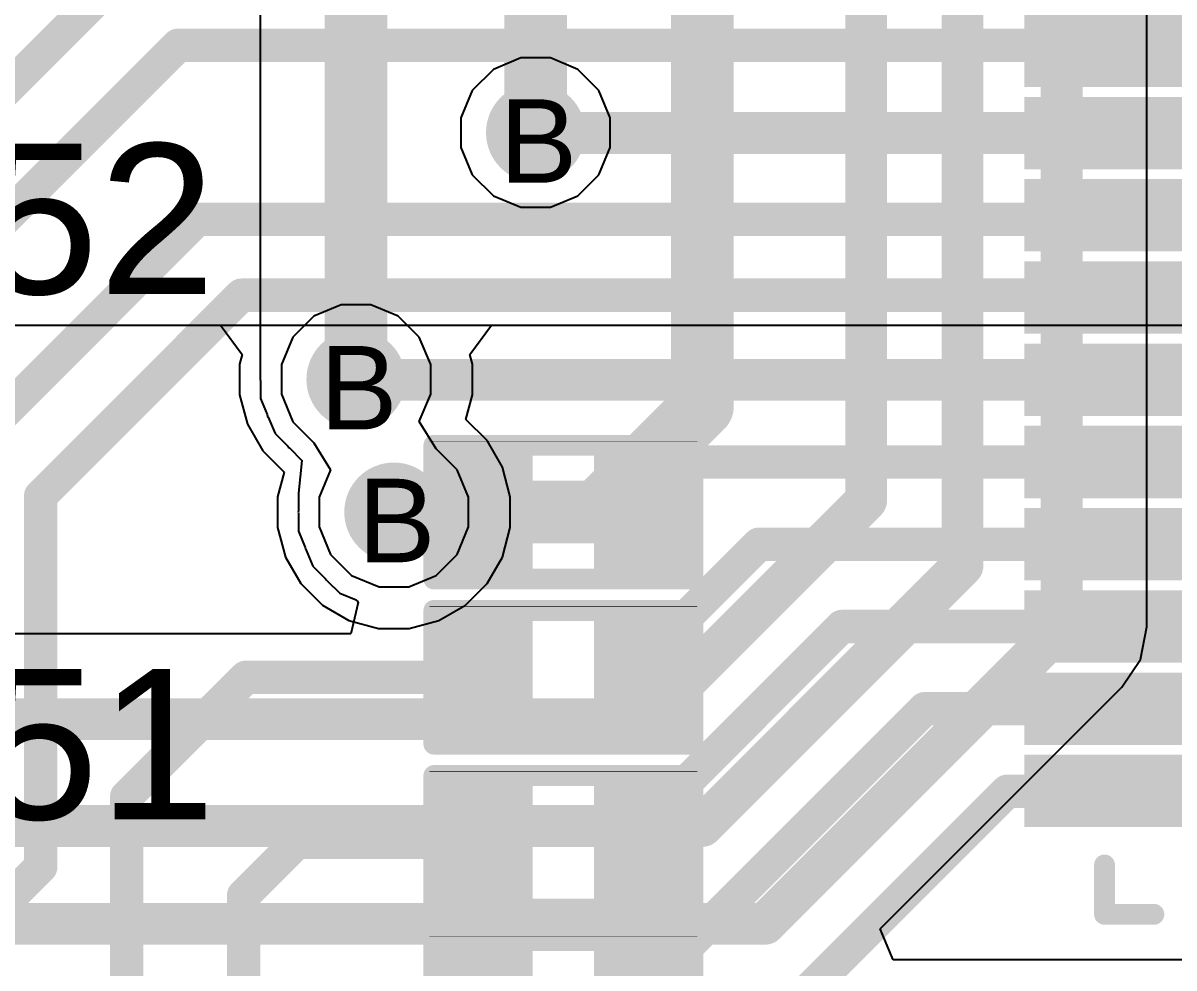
# Model space of a CAD drawing. Header units: inches. Extents: x 0 to 5379, y 0 to 5429.
# Drawn here: x 220.91 to 227.91, y 127.82 to 133.56 of the extents above; entities that cross this region are included whole.
import ezdxf

# ---------------------------------------------------------------- set-up
doc = ezdxf.new("R2010")
doc.units = ezdxf.units.IN
for name, color, linetype in [('Bottom Layer', 5, 'Continuous'), ('Bottom Solder', 6, 'Continuous'), ('Drill Drawing', 1, 'Continuous'), ('GND01', 16, 'Continuous'), ('GND02', 76, 'Continuous'), ('PWR', 156, 'Continuous'), ('SIG 01', 90, 'Continuous'), ('Top Layer', 1, 'Continuous'), ('Top Overlay', 2, 'Continuous'), ('Top Paste', 8, 'Continuous'), ('Top Solder', 216, 'Continuous'), ('Via Holes', 16, 'Continuous')]:
    doc.layers.add(name, color=color, linetype=linetype)
doc.styles.add('Arial', font='', dxfattribs={"height": 0.2})
doc.styles.get('Arial').set_extended_font_data('Arial')

# ---------------------------------------------------------------- blocks, each defined once
blk = doc.blocks.new('64_VFQFPN_9X9_142')
at = {"layer": 'Top Layer'}
for points in [[(4.07, 3.9), (4.93, 3.9), (4.93, 3.6), (4.07, 3.6)], [(4.07, 3.4), (4.93, 3.4), (4.93, 3.1), (4.07, 3.1)], [(4.07, 2.9), (4.93, 2.9), (4.93, 2.6), (4.07, 2.6)], [(4.07, 2.4), (4.93, 2.4), (4.93, 2.1), (4.07, 2.1)], [(4.07, 1.9), (4.93, 1.9), (4.93, 1.6), (4.07, 1.6)], [(4.07, 1.4), (4.93, 1.4), (4.93, 1.1), (4.07, 1.1)], [(4.07, 0.9), (4.93, 0.9), (4.93, 0.6), (4.07, 0.6)], [(4.07, 0.4), (4.93, 0.4), (4.93, 0.1), (4.07, 0.1)], [(4.07, -0.1), (4.93, -0.1), (4.93, -0.4), (4.07, -0.4)], [(4.07, -0.6), (4.93, -0.6), (4.93, -0.9), (4.07, -0.9)]]:
    blk.add_hatch(color=1, dxfattribs=at).paths.add_polyline_path(points)
at = {"layer": 'Top Paste'}
for points in [[(4.07, 3.9), (4.93, 3.9), (4.93, 3.6), (4.07, 3.6)], [(4.07, 3.4), (4.93, 3.4), (4.93, 3.1), (4.07, 3.1)], [(4.07, 2.9), (4.93, 2.9), (4.93, 2.6), (4.07, 2.6)], [(4.07, 2.4), (4.93, 2.4), (4.93, 2.1), (4.07, 2.1)], [(4.07, 1.9), (4.93, 1.9), (4.93, 1.6), (4.07, 1.6)], [(4.07, 1.4), (4.93, 1.4), (4.93, 1.1), (4.07, 1.1)], [(4.07, 0.9), (4.93, 0.9), (4.93, 0.6), (4.07, 0.6)], [(4.07, 0.4), (4.93, 0.4), (4.93, 0.1), (4.07, 0.1)], [(4.07, -0.1), (4.93, -0.1), (4.93, -0.4), (4.07, -0.4)], [(4.07, -0.6), (4.93, -0.6), (4.93, -0.9), (4.07, -0.9)]]:
    blk.add_hatch(color=8, dxfattribs=at).paths.add_polyline_path(points)
at = {"layer": 'Top Solder'}
for points in [[(4, 3.97), (5, 3.97), (5, 3.53), (4, 3.53)], [(4, 3.47), (5, 3.47), (5, 3.03), (4, 3.03)], [(4, 2.97), (5, 2.97), (5, 2.53), (4, 2.53)], [(4, 2.47), (5, 2.47), (5, 2.03), (4, 2.03)], [(4, 1.97), (5, 1.97), (5, 1.53), (4, 1.53)], [(4, 1.47), (5, 1.47), (5, 1.03), (4, 1.03)], [(4, 0.97), (5, 0.97), (5, 0.53), (4, 0.53)], [(4, 0.47), (5, 0.47), (5, 0.03), (4, 0.03)], [(4, -0.03), (5, -0.03), (5, -0.47), (4, -0.47)], [(4, -0.53), (5, -0.53), (5, -0.97), (4, -0.97)]]:
    blk.add_hatch(color=216, dxfattribs=at).paths.add_polyline_path(points)
at = {"layer": 'Top Overlay'}
for points in [[(4.5112, 4.5, 0.127, 0.127, 0), (4.2112, 4.5, 0.127, 0.127, 0)], [(4.5112, 4.5, 0.127, 0.127, 0), (4.5112, 4.2, 0.127, 0.127, 0)]]:
    blk.add_lwpolyline(points, format="xyseb", dxfattribs=at)
for points in [[(4.1795, 4.5, 0.0635, 0.0635, 1), (4.243, 4.5, 0.0635, 0.0635, 1)], [(4.4795, 4.5, 0.0635, 0.0635, 1), (4.543, 4.5, 0.0635, 0.0635, 1)], [(4.4795, 4.5, 0.0635, 0.0635, 1), (4.543, 4.5, 0.0635, 0.0635, 1)], [(4.4795, 4.2, 0.0635, 0.0635, 1), (4.543, 4.2, 0.0635, 0.0635, 1)]]:
    blk.add_lwpolyline(points, format="xyseb", close=True, dxfattribs=at)
blk = doc.blocks.new('R___0402_453')
at = {"layer": 'Top Layer'}
for points in [[(-0.6985, -0.3175), (-0.6985, 0.3175), (-0.2413, 0.3175), (-0.2413, -0.3175)], [(0.2413, -0.3175), (0.2413, 0.3175), (0.6985, 0.3175), (0.6985, -0.3175)]]:
    blk.add_hatch(color=1, dxfattribs=at).paths.add_polyline_path(points)
at = {"layer": 'Top Paste'}
for points in [[(-0.6985, -0.3175), (-0.6985, 0.3175), (-0.2413, 0.3175), (-0.2413, -0.3175)], [(0.2413, -0.3175), (0.2413, 0.3175), (0.6985, 0.3175), (0.6985, -0.3175)]]:
    blk.add_hatch(color=8, dxfattribs=at).paths.add_polyline_path(points)
at = {"layer": 'Top Solder'}
for points in [[(-0.7535, -0.3725), (-0.7535, 0.3725), (-0.1863, 0.3725), (-0.1863, -0.3725)], [(0.1863, -0.3725), (0.1863, 0.3725), (0.7535, 0.3725), (0.7535, -0.3725)]]:
    blk.add_hatch(color=216, dxfattribs=at).paths.add_polyline_path(points)
at = {"layer": 'Top Overlay'}
for points in [[(-0.7874, 0.4064, 0.127, 0.127, 0), (-0.7874, -0.4064, 0.127, 0.127, 0)], [(0.7874, 0.4064, 0.127, 0.127, 0), (-0.7874, 0.4064, 0.127, 0.127, 0)], [(0.7874, 0.4064, 0.127, 0.127, 0), (0.7874, -0.4064, 0.127, 0.127, 0)], [(0.7874, -0.4064, 0.127, 0.127, 0), (-0.7874, -0.4064, 0.127, 0.127, 0)], [(0.8128, -0.4318, 0.00323, 0.00323, 0), (-0.8128, -0.4318, 0.00323, 0.00323, 0)]]:
    blk.add_lwpolyline(points, format="xyseb", dxfattribs=at)
for points in [[(-0.8191, 0.4064, 0.0635, 0.0635, 1), (-0.7556, 0.4064, 0.0635, 0.0635, 1)], [(-0.8191, 0.4064, 0.0635, 0.0635, 1), (-0.7556, 0.4064, 0.0635, 0.0635, 1)], [(0.7556, 0.4064, 0.0635, 0.0635, 1), (0.8191, 0.4064, 0.0635, 0.0635, 1)], [(0.7556, 0.4064, 0.0635, 0.0635, 1), (0.8191, 0.4064, 0.0635, 0.0635, 1)], [(-0.8191, -0.4064, 0.0635, 0.0635, 1), (-0.7556, -0.4064, 0.0635, 0.0635, 1)], [(-0.8191, -0.4064, 0.0635, 0.0635, 1), (-0.7556, -0.4064, 0.0635, 0.0635, 1)], [(0.7556, -0.4064, 0.0635, 0.0635, 1), (0.8191, -0.4064, 0.0635, 0.0635, 1)], [(0.7556, -0.4064, 0.0635, 0.0635, 1), (0.8191, -0.4064, 0.0635, 0.0635, 1)], [(-0.8136, -0.4318, 0.00161, 0.00161, 1), (-0.812, -0.4318, 0.00161, 0.00161, 1)], [(0.812, -0.4318, 0.00161, 0.00161, 1), (0.8136, -0.4318, 0.00161, 0.00161, 1)]]:
    blk.add_lwpolyline(points, format="xyseb", close=True, dxfattribs=at)
blk = doc.blocks.new('R___0402_454')
at = {"layer": 'Top Layer'}
for points in [[(-0.6985, -0.3175), (-0.6985, 0.3175), (-0.2413, 0.3175), (-0.2413, -0.3175)], [(0.2413, -0.3175), (0.2413, 0.3175), (0.6985, 0.3175), (0.6985, -0.3175)]]:
    blk.add_hatch(color=1, dxfattribs=at).paths.add_polyline_path(points)
at = {"layer": 'Top Paste'}
for points in [[(-0.6985, -0.3175), (-0.6985, 0.3175), (-0.2413, 0.3175), (-0.2413, -0.3175)], [(0.2413, -0.3175), (0.2413, 0.3175), (0.6985, 0.3175), (0.6985, -0.3175)]]:
    blk.add_hatch(color=8, dxfattribs=at).paths.add_polyline_path(points)
at = {"layer": 'Top Solder'}
for points in [[(-0.7535, -0.3725), (-0.7535, 0.3725), (-0.1863, 0.3725), (-0.1863, -0.3725)], [(0.1863, -0.3725), (0.1863, 0.3725), (0.7535, 0.3725), (0.7535, -0.3725)]]:
    blk.add_hatch(color=216, dxfattribs=at).paths.add_polyline_path(points)
at = {"layer": 'Top Overlay'}
for points in [[(-0.7874, 0.4064, 0.127, 0.127, 0), (-0.7874, -0.4064, 0.127, 0.127, 0)], [(0.7874, 0.4064, 0.127, 0.127, 0), (-0.7874, 0.4064, 0.127, 0.127, 0)], [(0.7874, 0.4064, 0.127, 0.127, 0), (0.7874, -0.4064, 0.127, 0.127, 0)], [(0.7874, -0.4064, 0.127, 0.127, 0), (-0.7874, -0.4064, 0.127, 0.127, 0)], [(0.8128, -0.4318, 0.00323, 0.00323, 0), (-0.8128, -0.4318, 0.00323, 0.00323, 0)]]:
    blk.add_lwpolyline(points, format="xyseb", dxfattribs=at)
for points in [[(-0.8191, 0.4064, 0.0635, 0.0635, 1), (-0.7556, 0.4064, 0.0635, 0.0635, 1)], [(-0.8191, 0.4064, 0.0635, 0.0635, 1), (-0.7556, 0.4064, 0.0635, 0.0635, 1)], [(0.7556, 0.4064, 0.0635, 0.0635, 1), (0.8191, 0.4064, 0.0635, 0.0635, 1)], [(0.7556, 0.4064, 0.0635, 0.0635, 1), (0.8191, 0.4064, 0.0635, 0.0635, 1)], [(-0.8191, -0.4064, 0.0635, 0.0635, 1), (-0.7556, -0.4064, 0.0635, 0.0635, 1)], [(-0.8191, -0.4064, 0.0635, 0.0635, 1), (-0.7556, -0.4064, 0.0635, 0.0635, 1)], [(0.7556, -0.4064, 0.0635, 0.0635, 1), (0.8191, -0.4064, 0.0635, 0.0635, 1)], [(0.7556, -0.4064, 0.0635, 0.0635, 1), (0.8191, -0.4064, 0.0635, 0.0635, 1)], [(-0.8136, -0.4318, 0.00161, 0.00161, 1), (-0.812, -0.4318, 0.00161, 0.00161, 1)], [(0.812, -0.4318, 0.00161, 0.00161, 1), (0.8136, -0.4318, 0.00161, 0.00161, 1)]]:
    blk.add_lwpolyline(points, format="xyseb", close=True, dxfattribs=at)
blk = doc.blocks.new('R___0402_455')
at = {"layer": 'Top Layer'}
for points in [[(-0.6985, -0.3175), (-0.6985, 0.3175), (-0.2413, 0.3175), (-0.2413, -0.3175)], [(0.2413, -0.3175), (0.2413, 0.3175), (0.6985, 0.3175), (0.6985, -0.3175)]]:
    blk.add_hatch(color=1, dxfattribs=at).paths.add_polyline_path(points)
at = {"layer": 'Top Paste'}
for points in [[(-0.6985, -0.3175), (-0.6985, 0.3175), (-0.2413, 0.3175), (-0.2413, -0.3175)], [(0.2413, -0.3175), (0.2413, 0.3175), (0.6985, 0.3175), (0.6985, -0.3175)]]:
    blk.add_hatch(color=8, dxfattribs=at).paths.add_polyline_path(points)
at = {"layer": 'Top Solder'}
for points in [[(-0.7535, -0.3725), (-0.7535, 0.3725), (-0.1863, 0.3725), (-0.1863, -0.3725)], [(0.1863, -0.3725), (0.1863, 0.3725), (0.7535, 0.3725), (0.7535, -0.3725)]]:
    blk.add_hatch(color=216, dxfattribs=at).paths.add_polyline_path(points)
at = {"layer": 'Top Overlay'}
for points in [[(-0.7874, 0.4064, 0.127, 0.127, 0), (-0.7874, -0.4064, 0.127, 0.127, 0)], [(0.7874, 0.4064, 0.127, 0.127, 0), (-0.7874, 0.4064, 0.127, 0.127, 0)], [(0.7874, 0.4064, 0.127, 0.127, 0), (0.7874, -0.4064, 0.127, 0.127, 0)], [(0.7874, -0.4064, 0.127, 0.127, 0), (-0.7874, -0.4064, 0.127, 0.127, 0)], [(0.8128, -0.4318, 0.00323, 0.00323, 0), (-0.8128, -0.4318, 0.00323, 0.00323, 0)]]:
    blk.add_lwpolyline(points, format="xyseb", dxfattribs=at)
for points in [[(-0.8191, 0.4064, 0.0635, 0.0635, 1), (-0.7556, 0.4064, 0.0635, 0.0635, 1)], [(-0.8191, 0.4064, 0.0635, 0.0635, 1), (-0.7556, 0.4064, 0.0635, 0.0635, 1)], [(0.7556, 0.4064, 0.0635, 0.0635, 1), (0.8191, 0.4064, 0.0635, 0.0635, 1)], [(0.7556, 0.4064, 0.0635, 0.0635, 1), (0.8191, 0.4064, 0.0635, 0.0635, 1)], [(-0.8191, -0.4064, 0.0635, 0.0635, 1), (-0.7556, -0.4064, 0.0635, 0.0635, 1)], [(-0.8191, -0.4064, 0.0635, 0.0635, 1), (-0.7556, -0.4064, 0.0635, 0.0635, 1)], [(0.7556, -0.4064, 0.0635, 0.0635, 1), (0.8191, -0.4064, 0.0635, 0.0635, 1)], [(0.7556, -0.4064, 0.0635, 0.0635, 1), (0.8191, -0.4064, 0.0635, 0.0635, 1)], [(-0.8136, -0.4318, 0.00161, 0.00161, 1), (-0.812, -0.4318, 0.00161, 0.00161, 1)], [(0.812, -0.4318, 0.00161, 0.00161, 1), (0.8136, -0.4318, 0.00161, 0.00161, 1)]]:
    blk.add_lwpolyline(points, format="xyseb", close=True, dxfattribs=at)
blk = doc.blocks.new('R___0402_456')
at = {"layer": 'Top Layer'}
for points in [[(-0.6985, -0.3175), (-0.6985, 0.3175), (-0.2413, 0.3175), (-0.2413, -0.3175)], [(0.2413, -0.3175), (0.2413, 0.3175), (0.6985, 0.3175), (0.6985, -0.3175)]]:
    blk.add_hatch(color=1, dxfattribs=at).paths.add_polyline_path(points)
at = {"layer": 'Top Paste'}
for points in [[(-0.6985, -0.3175), (-0.6985, 0.3175), (-0.2413, 0.3175), (-0.2413, -0.3175)], [(0.2413, -0.3175), (0.2413, 0.3175), (0.6985, 0.3175), (0.6985, -0.3175)]]:
    blk.add_hatch(color=8, dxfattribs=at).paths.add_polyline_path(points)
at = {"layer": 'Top Solder'}
for points in [[(-0.7535, -0.3725), (-0.7535, 0.3725), (-0.1863, 0.3725), (-0.1863, -0.3725)], [(0.1863, -0.3725), (0.1863, 0.3725), (0.7535, 0.3725), (0.7535, -0.3725)]]:
    blk.add_hatch(color=216, dxfattribs=at).paths.add_polyline_path(points)
at = {"layer": 'Top Overlay'}
for points in [[(0.7874, 0.4064, 0.127, 0.127, 0), (-0.7874, 0.4064, 0.127, 0.127, 0)], [(-0.7874, 0.4064, 0.127, 0.127, 0), (-0.7874, -0.4064, 0.127, 0.127, 0)], [(0.7874, 0.4064, 0.127, 0.127, 0), (0.7874, -0.4064, 0.127, 0.127, 0)], [(0.7874, -0.4064, 0.127, 0.127, 0), (-0.7874, -0.4064, 0.127, 0.127, 0)], [(0.8128, -0.4318, 0.00323, 0.00323, 0), (-0.8128, -0.4318, 0.00323, 0.00323, 0)]]:
    blk.add_lwpolyline(points, format="xyseb", dxfattribs=at)
for points in [[(-0.8191, 0.4064, 0.0635, 0.0635, 1), (-0.7556, 0.4064, 0.0635, 0.0635, 1)], [(-0.8191, 0.4064, 0.0635, 0.0635, 1), (-0.7556, 0.4064, 0.0635, 0.0635, 1)], [(0.7556, 0.4064, 0.0635, 0.0635, 1), (0.8191, 0.4064, 0.0635, 0.0635, 1)], [(0.7556, 0.4064, 0.0635, 0.0635, 1), (0.8191, 0.4064, 0.0635, 0.0635, 1)], [(-0.8191, -0.4064, 0.0635, 0.0635, 1), (-0.7556, -0.4064, 0.0635, 0.0635, 1)], [(-0.8191, -0.4064, 0.0635, 0.0635, 1), (-0.7556, -0.4064, 0.0635, 0.0635, 1)], [(0.7556, -0.4064, 0.0635, 0.0635, 1), (0.8191, -0.4064, 0.0635, 0.0635, 1)], [(0.7556, -0.4064, 0.0635, 0.0635, 1), (0.8191, -0.4064, 0.0635, 0.0635, 1)], [(-0.8136, -0.4318, 0.00161, 0.00161, 1), (-0.812, -0.4318, 0.00161, 0.00161, 1)], [(0.812, -0.4318, 0.00161, 0.00161, 1), (0.8136, -0.4318, 0.00161, 0.00161, 1)]]:
    blk.add_lwpolyline(points, format="xyseb", close=True, dxfattribs=at)

msp = doc.modelspace()

# ---------------------------------------------------------------- hatches: boundary and pattern name
at = {"layer": 'Bottom Layer'}
h = msp.add_hatch(color=5, dxfattribs=at)
edge = h.paths.add_edge_path()
edge.add_arc((224.03, 132.8952), 0.2, 0, 360)
h = msp.add_hatch(color=5, dxfattribs=at)
edge = h.paths.add_edge_path()
edge.add_arc((222.9378, 131.3952), 0.2, 0, 360)
h = msp.add_hatch(color=5, dxfattribs=at)
edge = h.paths.add_edge_path()
edge.add_arc((223.168, 130.588), 0.2, 0, 360)
at = {"layer": 'Bottom Solder'}
h = msp.add_hatch(color=6, dxfattribs=at)
edge = h.paths.add_edge_path()
edge.add_arc((224.03, 132.8952), 0.3016, 0, 360)
h = msp.add_hatch(color=6, dxfattribs=at)
edge = h.paths.add_edge_path()
edge.add_arc((222.9378, 131.3952), 0.3016, 0, 360)
h = msp.add_hatch(color=6, dxfattribs=at)
edge = h.paths.add_edge_path()
edge.add_arc((223.168, 130.588), 0.3016, 0, 360)
at = {"layer": 'GND01'}
h = msp.add_hatch(color=16, dxfattribs=at)
edge = h.paths.add_edge_path()
edge.add_arc((224.03, 132.8952), 0.2, 0, 360)
h = msp.add_hatch(color=16, dxfattribs=at)
edge = h.paths.add_edge_path()
edge.add_arc((222.9378, 131.3952), 0.2, 0, 360)
h = msp.add_hatch(color=16, dxfattribs=at)
edge = h.paths.add_edge_path()
edge.add_arc((223.168, 130.588), 0.2, 0, 360)
at = {"layer": 'GND02'}
h = msp.add_hatch(color=76, dxfattribs=at)
edge = h.paths.add_edge_path()
edge.add_arc((224.03, 132.8952), 0.2, 0, 360)
h = msp.add_hatch(color=76, dxfattribs=at)
edge = h.paths.add_edge_path()
edge.add_arc((222.9378, 131.3952), 0.2, 0, 360)
h = msp.add_hatch(color=76, dxfattribs=at)
edge = h.paths.add_edge_path()
edge.add_arc((223.168, 130.588), 0.2, 0, 360)
at = {"layer": 'PWR'}
h = msp.add_hatch(color=156, dxfattribs=at)
edge = h.paths.add_edge_path()
edge.add_arc((224.03, 132.8952), 0.2, 0, 360)
h = msp.add_hatch(color=156, dxfattribs=at)
edge = h.paths.add_edge_path()
edge.add_arc((222.9378, 131.3952), 0.2, 0, 360)
h = msp.add_hatch(color=156, dxfattribs=at)
edge = h.paths.add_edge_path()
edge.add_arc((223.168, 130.588), 0.2, 0, 360)
at = {"layer": 'SIG 01'}
h = msp.add_hatch(color=90, dxfattribs=at)
edge = h.paths.add_edge_path()
edge.add_arc((224.03, 132.8952), 0.2, 0, 360)
h = msp.add_hatch(color=90, dxfattribs=at)
edge = h.paths.add_edge_path()
edge.add_arc((222.9378, 131.3952), 0.2, 0, 360)
h = msp.add_hatch(color=90, dxfattribs=at)
edge = h.paths.add_edge_path()
edge.add_arc((223.168, 130.588), 0.2, 0, 360)
at = {"layer": 'Top Layer'}
h = msp.add_hatch(color=1, dxfattribs=at)
edge = h.paths.add_edge_path()
edge.add_arc((224.03, 132.8952), 0.2, 0, 360)
h = msp.add_hatch(color=1, dxfattribs=at)
edge = h.paths.add_edge_path()
edge.add_arc((222.9378, 131.3952), 0.2, 0, 360)
h = msp.add_hatch(color=1, dxfattribs=at)
edge = h.paths.add_edge_path()
edge.add_arc((223.168, 130.588), 0.2, 0, 360)
at = {"layer": 'Top Solder'}
h = msp.add_hatch(color=216, dxfattribs=at)
edge = h.paths.add_edge_path()
edge.add_arc((224.03, 132.8952), 0.3016, 0, 360)
h = msp.add_hatch(color=216, dxfattribs=at)
edge = h.paths.add_edge_path()
edge.add_arc((222.9378, 131.3952), 0.3016, 0, 360)
h = msp.add_hatch(color=216, dxfattribs=at)
edge = h.paths.add_edge_path()
edge.add_arc((223.168, 130.588), 0.3016, 0, 360)
at = {"layer": 'Via Holes'}
h = msp.add_hatch(color=7, dxfattribs=at)
edge = h.paths.add_edge_path()
edge.add_arc((224.03, 132.8952), 0.1, 0, 360)
h = msp.add_hatch(color=7, dxfattribs=at)
edge = h.paths.add_edge_path()
edge.add_arc((222.9378, 131.3952), 0.1, 0, 360)
h = msp.add_hatch(color=7, dxfattribs=at)
edge = h.paths.add_edge_path()
edge.add_arc((223.168, 130.588), 0.1, 0, 360)

# ---------------------------------------------------------------- linework, layer by layer
at = {"layer": 'Bottom Layer'}
for p, q in [((206.883, 131.7244), (244.6274, 131.7244)), ((206.883, 131.7244), (222.1139, 131.7244)), ((222.1139, 131.7244), (222.2454, 131.5466)), ((223.6302, 131.5466), (223.7617, 131.7244)), ((223.7617, 131.7244), (235.008, 131.7244)), ((222.2454, 131.5466), (222.2298, 131.4884)), ((223.6458, 131.4884), (223.6302, 131.5466)), ((222.2298, 131.4884), (222.2298, 131.302)), ((223.6458, 131.302), (223.6458, 131.4884)), ((222.2298, 131.302), (222.2781, 131.1219)), ((223.6056, 131.1517), (223.6458, 131.302)), ((222.2781, 131.1219), (222.3713, 130.9605)), ((223.7346, 131.0227), (223.6056, 131.1517)), ((223.8278, 130.8613), (223.7346, 131.0227)), ((222.3713, 130.9605), (222.5003, 130.8315)), ((222.5003, 130.8315), (222.46, 130.6812)), ((223.876, 130.6812), (223.8278, 130.8613)), ((222.46, 130.6812), (222.46, 130.4948)), ((223.876, 130.4948), (223.876, 130.6812)), ((222.46, 130.4948), (222.5083, 130.3147)), ((223.8278, 130.3147), (223.876, 130.4948)), ((222.5083, 130.3147), (222.6015, 130.1533)), ((223.7346, 130.1533), (223.8278, 130.3147)), ((222.6015, 130.1533), (222.7333, 130.0215)), ((223.6027, 130.0215), (223.7346, 130.1533)), ((222.7333, 130.0215), (222.8947, 129.9283)), ((223.4413, 129.9283), (223.6027, 130.0215)), ((222.8947, 129.9283), (223.0748, 129.88)), ((223.2612, 129.88), (223.4413, 129.9283)), ((223.0748, 129.88), (223.2612, 129.88))]:
    msp.add_line(p, q, dxfattribs=at)
at = {"layer": 'GND01'}
for p, q in [((223.9397, 133.3492), (223.7729, 133.2801)), ((224.1203, 133.3492), (223.9397, 133.3492)), ((224.2872, 133.2801), (224.1203, 133.3492)), ((223.7729, 133.2801), (223.6451, 133.1524)), ((224.4149, 133.1524), (224.2872, 133.2801)), ((223.6451, 133.1524), (223.576, 132.9855)), ((224.484, 132.9855), (224.4149, 133.1524)), ((223.576, 132.9855), (223.576, 132.8049)), ((224.484, 132.8049), (224.484, 132.9855)), ((223.576, 132.8049), (223.6451, 132.638)), ((224.4149, 132.638), (224.484, 132.8049)), ((223.6451, 132.638), (223.7729, 132.5103)), ((224.2872, 132.5103), (224.4149, 132.638)), ((223.7729, 132.5103), (223.9397, 132.4412)), ((224.1203, 132.4412), (224.2872, 132.5103)), ((223.9397, 132.4412), (224.1203, 132.4412)), ((222.8475, 131.8492), (222.6807, 131.7801)), ((223.0281, 131.8492), (222.8475, 131.8492)), ((223.195, 131.7801), (223.0281, 131.8492)), ((222.6807, 131.7801), (222.5529, 131.6524)), ((223.3227, 131.6524), (223.195, 131.7801)), ((222.5529, 131.6524), (222.4838, 131.4855)), ((223.3918, 131.4855), (223.3227, 131.6524)), ((222.4838, 131.4855), (222.4838, 131.3049)), ((223.3918, 131.3049), (223.3918, 131.4855)), ((222.4838, 131.3049), (222.5529, 131.138)), ((223.3227, 131.1381), (223.3918, 131.3049)), ((222.5529, 131.138), (222.6807, 131.0103)), ((223.4252, 130.9729), (223.3227, 131.1381)), ((222.6807, 131.0103), (222.7831, 130.8452)), ((223.5529, 130.8452), (223.4252, 130.9729)), ((222.7831, 130.8452), (222.714, 130.6783)), ((223.622, 130.6783), (223.5529, 130.8452)), ((222.714, 130.6783), (222.714, 130.4977)), ((223.622, 130.4977), (223.622, 130.6783)), ((222.714, 130.4977), (222.7831, 130.3308)), ((223.5529, 130.3308), (223.622, 130.4977)), ((222.7831, 130.3308), (222.9108, 130.2031)), ((223.4252, 130.2031), (223.5529, 130.3308)), ((222.9108, 130.2031), (223.0777, 130.134)), ((223.2583, 130.134), (223.4252, 130.2031)), ((223.0777, 130.134), (223.2583, 130.134))]:
    msp.add_line(p, q, dxfattribs=at)
at = {"layer": 'GND02'}
for p, q in [((223.9397, 133.3492), (223.7729, 133.2801)), ((224.1203, 133.3492), (223.9397, 133.3492)), ((224.2872, 133.2801), (224.1203, 133.3492)), ((223.7729, 133.2801), (223.6451, 133.1524)), ((224.4149, 133.1524), (224.2872, 133.2801)), ((223.6451, 133.1524), (223.576, 132.9855)), ((224.484, 132.9855), (224.4149, 133.1524)), ((223.576, 132.9855), (223.576, 132.8049)), ((224.484, 132.8049), (224.484, 132.9855)), ((223.576, 132.8049), (223.6451, 132.638)), ((224.4149, 132.638), (224.484, 132.8049)), ((223.6451, 132.638), (223.7729, 132.5103)), ((224.2872, 132.5103), (224.4149, 132.638)), ((223.7729, 132.5103), (223.9397, 132.4412)), ((224.1203, 132.4412), (224.2872, 132.5103)), ((223.9397, 132.4412), (224.1203, 132.4412)), ((222.8475, 131.8492), (222.6807, 131.7801)), ((223.0281, 131.8492), (222.8475, 131.8492)), ((223.195, 131.7801), (223.0281, 131.8492)), ((222.6807, 131.7801), (222.5529, 131.6524)), ((223.3227, 131.6524), (223.195, 131.7801)), ((222.5529, 131.6524), (222.4838, 131.4855)), ((223.3918, 131.4855), (223.3227, 131.6524)), ((222.4838, 131.4855), (222.4838, 131.3049)), ((223.3918, 131.3049), (223.3918, 131.4855)), ((222.4838, 131.3049), (222.5529, 131.138)), ((223.3227, 131.1381), (223.3918, 131.3049)), ((222.5529, 131.138), (222.6807, 131.0103)), ((223.4252, 130.9729), (223.3227, 131.1381)), ((222.6807, 131.0103), (222.7831, 130.8452)), ((223.5529, 130.8452), (223.4252, 130.9729)), ((222.7831, 130.8452), (222.714, 130.6783)), ((223.622, 130.6783), (223.5529, 130.8452)), ((222.714, 130.6783), (222.714, 130.4977)), ((223.622, 130.4977), (223.622, 130.6783)), ((222.714, 130.4977), (222.7831, 130.3308)), ((223.5529, 130.3308), (223.622, 130.4977)), ((222.7831, 130.3308), (222.9108, 130.2031)), ((223.4252, 130.2031), (223.5529, 130.3308)), ((222.9108, 130.2031), (223.0777, 130.134)), ((223.2583, 130.134), (223.4252, 130.2031)), ((223.0777, 130.134), (223.2583, 130.134))]:
    msp.add_line(p, q, dxfattribs=at)
at = {"layer": 'PWR'}
for p, q in [((223.9397, 133.3492), (223.7729, 133.2801)), ((224.1203, 133.3492), (223.9397, 133.3492)), ((224.2872, 133.2801), (224.1203, 133.3492)), ((223.7729, 133.2801), (223.6451, 133.1524)), ((224.4149, 133.1524), (224.2872, 133.2801)), ((223.6451, 133.1524), (223.576, 132.9855)), ((224.484, 132.9855), (224.4149, 133.1524)), ((223.576, 132.9855), (223.576, 132.8049)), ((224.484, 132.8049), (224.484, 132.9855)), ((223.576, 132.8049), (223.6451, 132.638)), ((224.4149, 132.638), (224.484, 132.8049)), ((223.6451, 132.638), (223.7729, 132.5103)), ((224.2872, 132.5103), (224.4149, 132.638)), ((223.7729, 132.5103), (223.9397, 132.4412)), ((224.1203, 132.4412), (224.2872, 132.5103)), ((223.9397, 132.4412), (224.1203, 132.4412)), ((222.8475, 131.8492), (222.6807, 131.7801)), ((223.0281, 131.8492), (222.8475, 131.8492)), ((223.195, 131.7801), (223.0281, 131.8492)), ((222.6807, 131.7801), (222.5529, 131.6524)), ((223.3227, 131.6524), (223.195, 131.7801)), ((222.5529, 131.6524), (222.4838, 131.4855)), ((223.3918, 131.4855), (223.3227, 131.6524)), ((222.4838, 131.4855), (222.4838, 131.3049)), ((223.3918, 131.3049), (223.3918, 131.4855)), ((222.4838, 131.3049), (222.5529, 131.138)), ((223.3227, 131.1381), (223.3918, 131.3049)), ((222.5529, 131.138), (222.6807, 131.0103)), ((223.4252, 130.9729), (223.3227, 131.1381)), ((222.6807, 131.0103), (222.7831, 130.8452)), ((223.5529, 130.8452), (223.4252, 130.9729)), ((222.7831, 130.8452), (222.714, 130.6783)), ((223.622, 130.6783), (223.5529, 130.8452)), ((222.714, 130.6783), (222.714, 130.4977)), ((223.622, 130.4977), (223.622, 130.6783)), ((222.714, 130.4977), (222.7831, 130.3308)), ((223.5529, 130.3308), (223.622, 130.4977)), ((222.7831, 130.3308), (222.9108, 130.2031)), ((223.4252, 130.2031), (223.5529, 130.3308)), ((222.9108, 130.2031), (223.0777, 130.134)), ((223.2583, 130.134), (223.4252, 130.2031)), ((223.0777, 130.134), (223.2583, 130.134))]:
    msp.add_line(p, q, dxfattribs=at)
at = {"layer": 'SIG 01'}
for p, q in [((227.7472, 129.8898), (227.7472, 133.733)), ((222.3551, 133.6943), (222.3551, 131.3952)), ((222.3551, 131.3952), (222.3568, 131.3867)), ((222.3568, 131.3867), (222.3568, 131.2797)), ((222.3568, 131.2797), (222.3978, 131.1808)), ((222.3978, 131.1808), (222.3995, 131.1722)), ((222.3995, 131.1722), (222.4043, 131.165)), ((222.4043, 131.165), (222.4453, 131.0661)), ((222.4453, 131.0661), (222.521, 130.9904)), ((222.521, 130.9904), (222.5258, 130.9832)), ((222.5258, 130.9832), (222.533, 130.9784)), ((222.533, 130.9784), (222.6087, 130.9027)), ((222.6087, 130.9027), (222.587, 130.7036)), ((222.587, 130.7036), (222.587, 130.5965)), ((222.587, 130.5965), (222.5853, 130.588)), ((222.5853, 130.588), (222.587, 130.5795)), ((222.587, 130.5795), (222.587, 130.4725)), ((222.587, 130.4725), (222.628, 130.3736)), ((222.628, 130.3736), (222.6297, 130.365)), ((222.6297, 130.365), (222.6345, 130.3578)), ((222.6345, 130.3578), (222.6755, 130.2589)), ((222.6755, 130.2589), (222.7512, 130.1832)), ((222.7512, 130.1832), (222.756, 130.176)), ((222.756, 130.176), (222.7632, 130.1712)), ((222.7632, 130.1712), (222.8389, 130.0955)), ((222.8389, 130.0955), (222.9378, 130.0545)), ((222.9515, 130.0395), (222.9058, 129.8478)), ((222.9378, 130.0545), (222.945, 130.0497)), ((222.945, 130.0497), (222.9515, 130.0395)), ((222.9058, 129.8478), (213.3753, 129.8478)), ((227.7078, 129.6916), (227.7472, 129.8898)), ((227.7472, 129.8898), (227.7472, 129.8898)), ((227.5955, 129.5235), (227.7078, 129.6916)), ((226.1263, 128.0543), (227.5955, 129.5235)), ((227.5955, 129.5235), (227.5955, 129.5235)), ((226.204, 127.8665), (226.1263, 128.0543)), ((228.0022, 127.8665), (226.204, 127.8665))]:
    msp.add_line(p, q, dxfattribs=at)
for points in [[(224.03, 132.8952, 0.381, 0.381, 0), (224.03, 150.2436, 0.381, 0.381, 0)], [(225.0446, 131.2299, 0.381, 0.381, 0), (225.0446, 150.2498, 0.381, 0.381, 0)], [(222.9378, 131.3952, 0.381, 0.381, 0), (222.9378, 149.8314, 0.381, 0.381, 0)], [(226.0406, 130.6598, 0.254, 0.254, 0), (226.0406, 134.4134, 0.254, 0.254, 0)], [(226.6264, 130.2629, 0.254, 0.254, 0), (226.6264, 134.1207, 0.254, 0.254, 0)], [(227.2293, 129.8898, 0.254, 0.254, 0), (227.2293, 133.9476, 0.254, 0.254, 0)], [(224.4027, 130.588, 0.381, 0.381, 0), (225.0446, 131.2299, 0.381, 0.381, 0)], [(223.168, 130.588, 0.381, 0.381, 0), (224.4027, 130.588, 0.381, 0.381, 0)], [(224.7106, 129.3299, 0.254, 0.254, 0), (226.0406, 130.6598, 0.254, 0.254, 0)], [(225.0433, 128.6797, 0.254, 0.254, 0), (226.6264, 130.2629, 0.254, 0.254, 0)], [(225.4248, 128.0853, 0.254, 0.254, 0), (227.2293, 129.8898, 0.254, 0.254, 0)], [(201.5606, 129.3299, 0.254, 0.254, 0), (224.7106, 129.3299, 0.254, 0.254, 0)], [(201.2913, 128.6797, 0.254, 0.254, 0), (225.0433, 128.6797, 0.254, 0.254, 0)], [(201.0451, 128.0853, 0.254, 0.254, 0), (225.4248, 128.0853, 0.254, 0.254, 0)]]:
    msp.add_lwpolyline(points, format="xyseb", dxfattribs=at)
for points in [[(223.9348, 132.8952, 0.1905, 0.1905, 1), (224.1253, 132.8952, 0.1905, 0.1905, 1)], [(222.8426, 131.3952, 0.1905, 0.1905, 1), (223.0331, 131.3952, 0.1905, 0.1905, 1)], [(224.9493, 131.2299, 0.1905, 0.1905, 1), (225.1398, 131.2299, 0.1905, 0.1905, 1)], [(224.9493, 131.2299, 0.1905, 0.1905, 1), (225.1398, 131.2299, 0.1905, 0.1905, 1)], [(223.0728, 130.588, 0.1905, 0.1905, 1), (223.2633, 130.588, 0.1905, 0.1905, 1)], [(224.3074, 130.588, 0.1905, 0.1905, 1), (224.4979, 130.588, 0.1905, 0.1905, 1)], [(224.3074, 130.588, 0.1905, 0.1905, 1), (224.4979, 130.588, 0.1905, 0.1905, 1)], [(225.9771, 130.6598, 0.127, 0.127, 1), (226.1041, 130.6598, 0.127, 0.127, 1)], [(225.9771, 130.6598, 0.127, 0.127, 1), (226.1041, 130.6598, 0.127, 0.127, 1)], [(226.5629, 130.2629, 0.127, 0.127, 1), (226.6899, 130.2629, 0.127, 0.127, 1)], [(226.5629, 130.2629, 0.127, 0.127, 1), (226.6899, 130.2629, 0.127, 0.127, 1)], [(227.1658, 129.8898, 0.127, 0.127, 1), (227.2928, 129.8898, 0.127, 0.127, 1)], [(227.1658, 129.8898, 0.127, 0.127, 1), (227.2928, 129.8898, 0.127, 0.127, 1)], [(224.6471, 129.3299, 0.127, 0.127, 1), (224.7741, 129.3299, 0.127, 0.127, 1)], [(224.6471, 129.3299, 0.127, 0.127, 1), (224.7741, 129.3299, 0.127, 0.127, 1)], [(224.9798, 128.6797, 0.127, 0.127, 1), (225.1068, 128.6797, 0.127, 0.127, 1)], [(224.9798, 128.6797, 0.127, 0.127, 1), (225.1068, 128.6797, 0.127, 0.127, 1)], [(225.3613, 128.0853, 0.127, 0.127, 1), (225.4883, 128.0853, 0.127, 0.127, 1)], [(225.3613, 128.0853, 0.127, 0.127, 1), (225.4883, 128.0853, 0.127, 0.127, 1)]]:
    msp.add_lwpolyline(points, format="xyseb", close=True, dxfattribs=at)
at = {"layer": 'Top Layer'}
for points in [[(220.0245, 132.3712, 0.2032, 0.2032, 0), (221.537, 133.8837, 0.2032, 0.2032, 0)], [(219.5897, 131.1595, 0.2032, 0.2032, 0), (221.8566, 133.4265, 0.2032, 0.2032, 0)], [(221.8566, 133.4265, 0.2032, 0.2032, 0), (227.4676, 133.4265, 0.2032, 0.2032, 0)], [(227.4676, 133.4265, 0.2032, 0.2032, 0), (227.5013, 133.3928, 0.2032, 0.2032, 0)], [(224.0324, 132.8928, 0.254, 0.254, 0), (227.5013, 132.8928, 0.254, 0.254, 0)], [(220.5219, 130.9173, 0.2032, 0.2032, 0), (221.9732, 132.3686, 0.2032, 0.2032, 0)], [(221.9732, 132.3686, 0.2032, 0.2032, 0), (227.4771, 132.3686, 0.2032, 0.2032, 0)], [(227.4771, 132.3686, 0.2032, 0.2032, 0), (227.5013, 132.3928, 0.2032, 0.2032, 0)], [(221.0202, 130.6864, 0.2032, 0.2032, 0), (222.2409, 131.907, 0.2032, 0.2032, 0)], [(222.2409, 131.907, 0.2032, 0.2032, 0), (227.4871, 131.907, 0.2032, 0.2032, 0)], [(222.9378, 131.3952, 0.254, 0.254, 0), (222.9402, 131.3928, 0.254, 0.254, 0)], [(222.9402, 131.3928, 0.254, 0.254, 0), (227.5013, 131.3928, 0.254, 0.254, 0)], [(227.5013, 131.3928, 0.254, 0.254, 0), (227.5109, 131.3928, 0.254, 0.254, 0)], [(227.4989, 131.3952, 0.2032, 0.2032, 0), (227.5013, 131.3928, 0.2032, 0.2032, 0)], [(224.6687, 130.6769, 0.2032, 0.2032, 0), (224.8846, 130.8928, 0.2032, 0.2032, 0)], [(224.8846, 130.8928, 0.2032, 0.2032, 0), (227.5013, 130.8928, 0.2032, 0.2032, 0)], [(221.0202, 128.4315, 0.2032, 0.2032, 0), (221.0202, 130.6864, 0.2032, 0.2032, 0)], [(224.6687, 130.588, 0.2032, 0.2032, 0), (224.6687, 130.6769, 0.2032, 0.2032, 0)], [(223.168, 130.588, 0.254, 0.254, 0), (223.7289, 130.588, 0.254, 0.254, 0)], [(224.6687, 129.673, 0.2032, 0.2032, 0), (225.3885, 130.3928, 0.2032, 0.2032, 0)], [(225.3885, 130.3928, 0.2032, 0.2032, 0), (227.5013, 130.3928, 0.2032, 0.2032, 0)], [(224.6687, 128.669, 0.2032, 0.2032, 0), (225.8925, 129.8928, 0.2032, 0.2032, 0)], [(225.8925, 129.8928, 0.2032, 0.2032, 0), (227.5013, 129.8928, 0.2032, 0.2032, 0)], [(224.6687, 129.5841, 0.2032, 0.2032, 0), (224.6687, 129.673, 0.2032, 0.2032, 0)], [(221.5435, 128.8588, 0.2032, 0.2032, 0), (222.2688, 129.5841, 0.2032, 0.2032, 0)], [(222.2688, 129.5841, 0.2032, 0.2032, 0), (223.7289, 129.5841, 0.2032, 0.2032, 0)], [(224.6687, 127.6651, 0.2032, 0.2032, 0), (226.3964, 129.3928, 0.2032, 0.2032, 0)], [(226.3964, 129.3928, 0.2032, 0.2032, 0), (227.5013, 129.3928, 0.2032, 0.2032, 0)], [(221.5435, 126.7714, 0.2032, 0.2032, 0), (221.5435, 128.8588, 0.2032, 0.2032, 0)], [(224.7957, 126.7881, 0.2032, 0.2032, 0), (226.8985, 128.8909, 0.2032, 0.2032, 0)], [(226.8985, 128.8909, 0.2032, 0.2032, 0), (227.4994, 128.8909, 0.2032, 0.2032, 0)], [(227.4994, 128.8909, 0.2032, 0.2032, 0), (227.5013, 128.8928, 0.2032, 0.2032, 0)], [(224.6687, 128.5801, 0.2032, 0.2032, 0), (224.6687, 128.669, 0.2032, 0.2032, 0)], [(222.2547, 128.2581, 0.2032, 0.2032, 0), (222.5767, 128.5801, 0.2032, 0.2032, 0)], [(222.5767, 128.5801, 0.2032, 0.2032, 0), (223.7289, 128.5801, 0.2032, 0.2032, 0)], [(220.4362, 127.8474, 0.2032, 0.2032, 0), (221.0202, 128.4315, 0.2032, 0.2032, 0)], [(222.2547, 126.7714, 0.2032, 0.2032, 0), (222.2547, 128.2581, 0.2032, 0.2032, 0)]]:
    msp.add_lwpolyline(points, format="xyseb", dxfattribs=at)
for points in [[(221.8058, 133.4265, 0.1016, 0.1016, 1), (221.9074, 133.4265, 0.1016, 0.1016, 1)], [(221.8058, 133.4265, 0.1016, 0.1016, 1), (221.9074, 133.4265, 0.1016, 0.1016, 1)], [(227.4168, 133.4265, 0.1016, 0.1016, 1), (227.5184, 133.4265, 0.1016, 0.1016, 1)], [(227.4168, 133.4265, 0.1016, 0.1016, 1), (227.5184, 133.4265, 0.1016, 0.1016, 1)], [(227.4505, 133.3928, 0.1016, 0.1016, 1), (227.5521, 133.3928, 0.1016, 0.1016, 1)], [(223.9689, 132.8928, 0.127, 0.127, 1), (224.0959, 132.8928, 0.127, 0.127, 1)], [(227.4378, 132.8928, 0.127, 0.127, 1), (227.5648, 132.8928, 0.127, 0.127, 1)], [(221.9224, 132.3686, 0.1016, 0.1016, 1), (222.024, 132.3686, 0.1016, 0.1016, 1)], [(221.9224, 132.3686, 0.1016, 0.1016, 1), (222.024, 132.3686, 0.1016, 0.1016, 1)], [(227.4263, 132.3686, 0.1016, 0.1016, 1), (227.5279, 132.3686, 0.1016, 0.1016, 1)], [(227.4263, 132.3686, 0.1016, 0.1016, 1), (227.5279, 132.3686, 0.1016, 0.1016, 1)], [(227.4505, 132.3928, 0.1016, 0.1016, 1), (227.5521, 132.3928, 0.1016, 0.1016, 1)], [(222.1901, 131.907, 0.1016, 0.1016, 1), (222.2917, 131.907, 0.1016, 0.1016, 1)], [(222.1901, 131.907, 0.1016, 0.1016, 1), (222.2917, 131.907, 0.1016, 0.1016, 1)], [(227.4363, 131.907, 0.1016, 0.1016, 1), (227.5379, 131.907, 0.1016, 0.1016, 1)], [(222.8743, 131.3952, 0.127, 0.127, 1), (223.0013, 131.3952, 0.127, 0.127, 1)], [(222.8767, 131.3928, 0.127, 0.127, 1), (223.0037, 131.3928, 0.127, 0.127, 1)], [(222.8767, 131.3928, 0.127, 0.127, 1), (223.0037, 131.3928, 0.127, 0.127, 1)], [(227.4378, 131.3928, 0.127, 0.127, 1), (227.5648, 131.3928, 0.127, 0.127, 1)], [(227.4378, 131.3928, 0.127, 0.127, 1), (227.5648, 131.3928, 0.127, 0.127, 1)], [(227.4474, 131.3928, 0.127, 0.127, 1), (227.5744, 131.3928, 0.127, 0.127, 1)], [(227.4481, 131.3952, 0.1016, 0.1016, 1), (227.5497, 131.3952, 0.1016, 0.1016, 1)], [(227.4505, 131.3928, 0.1016, 0.1016, 1), (227.5521, 131.3928, 0.1016, 0.1016, 1)], [(224.8338, 130.8928, 0.1016, 0.1016, 1), (224.9354, 130.8928, 0.1016, 0.1016, 1)], [(224.8338, 130.8928, 0.1016, 0.1016, 1), (224.9354, 130.8928, 0.1016, 0.1016, 1)], [(227.4505, 130.8928, 0.1016, 0.1016, 1), (227.5521, 130.8928, 0.1016, 0.1016, 1)], [(220.9694, 130.6864, 0.1016, 0.1016, 1), (221.071, 130.6864, 0.1016, 0.1016, 1)], [(220.9694, 130.6864, 0.1016, 0.1016, 1), (221.071, 130.6864, 0.1016, 0.1016, 1)], [(224.6179, 130.6769, 0.1016, 0.1016, 1), (224.7195, 130.6769, 0.1016, 0.1016, 1)], [(224.6179, 130.6769, 0.1016, 0.1016, 1), (224.7195, 130.6769, 0.1016, 0.1016, 1)], [(223.1045, 130.588, 0.127, 0.127, 1), (223.2315, 130.588, 0.127, 0.127, 1)], [(223.6654, 130.588, 0.127, 0.127, 1), (223.7924, 130.588, 0.127, 0.127, 1)], [(224.6179, 130.588, 0.1016, 0.1016, 1), (224.7195, 130.588, 0.1016, 0.1016, 1)], [(225.3377, 130.3928, 0.1016, 0.1016, 1), (225.4393, 130.3928, 0.1016, 0.1016, 1)], [(225.3377, 130.3928, 0.1016, 0.1016, 1), (225.4393, 130.3928, 0.1016, 0.1016, 1)], [(227.4505, 130.3928, 0.1016, 0.1016, 1), (227.5521, 130.3928, 0.1016, 0.1016, 1)], [(225.8417, 129.8928, 0.1016, 0.1016, 1), (225.9433, 129.8928, 0.1016, 0.1016, 1)], [(225.8417, 129.8928, 0.1016, 0.1016, 1), (225.9433, 129.8928, 0.1016, 0.1016, 1)], [(227.4505, 129.8928, 0.1016, 0.1016, 1), (227.5521, 129.8928, 0.1016, 0.1016, 1)], [(224.6179, 129.673, 0.1016, 0.1016, 1), (224.7195, 129.673, 0.1016, 0.1016, 1)], [(224.6179, 129.673, 0.1016, 0.1016, 1), (224.7195, 129.673, 0.1016, 0.1016, 1)], [(222.218, 129.5841, 0.1016, 0.1016, 1), (222.3196, 129.5841, 0.1016, 0.1016, 1)], [(222.218, 129.5841, 0.1016, 0.1016, 1), (222.3196, 129.5841, 0.1016, 0.1016, 1)], [(223.6781, 129.5841, 0.1016, 0.1016, 1), (223.7797, 129.5841, 0.1016, 0.1016, 1)], [(224.6179, 129.5841, 0.1016, 0.1016, 1), (224.7195, 129.5841, 0.1016, 0.1016, 1)], [(226.3456, 129.3928, 0.1016, 0.1016, 1), (226.4472, 129.3928, 0.1016, 0.1016, 1)], [(226.3456, 129.3928, 0.1016, 0.1016, 1), (226.4472, 129.3928, 0.1016, 0.1016, 1)], [(227.4505, 129.3928, 0.1016, 0.1016, 1), (227.5521, 129.3928, 0.1016, 0.1016, 1)], [(221.4927, 128.8588, 0.1016, 0.1016, 1), (221.5943, 128.8588, 0.1016, 0.1016, 1)], [(221.4927, 128.8588, 0.1016, 0.1016, 1), (221.5943, 128.8588, 0.1016, 0.1016, 1)], [(226.8477, 128.8909, 0.1016, 0.1016, 1), (226.9493, 128.8909, 0.1016, 0.1016, 1)], [(226.8477, 128.8909, 0.1016, 0.1016, 1), (226.9493, 128.8909, 0.1016, 0.1016, 1)], [(227.4486, 128.8909, 0.1016, 0.1016, 1), (227.5502, 128.8909, 0.1016, 0.1016, 1)], [(227.4486, 128.8909, 0.1016, 0.1016, 1), (227.5502, 128.8909, 0.1016, 0.1016, 1)], [(227.4505, 128.8928, 0.1016, 0.1016, 1), (227.5521, 128.8928, 0.1016, 0.1016, 1)], [(224.6179, 128.669, 0.1016, 0.1016, 1), (224.7195, 128.669, 0.1016, 0.1016, 1)], [(224.6179, 128.669, 0.1016, 0.1016, 1), (224.7195, 128.669, 0.1016, 0.1016, 1)], [(222.5259, 128.5801, 0.1016, 0.1016, 1), (222.6275, 128.5801, 0.1016, 0.1016, 1)], [(222.5259, 128.5801, 0.1016, 0.1016, 1), (222.6275, 128.5801, 0.1016, 0.1016, 1)], [(223.6781, 128.5801, 0.1016, 0.1016, 1), (223.7797, 128.5801, 0.1016, 0.1016, 1)], [(224.6179, 128.5801, 0.1016, 0.1016, 1), (224.7195, 128.5801, 0.1016, 0.1016, 1)], [(220.9694, 128.4315, 0.1016, 0.1016, 1), (221.071, 128.4315, 0.1016, 0.1016, 1)], [(220.9694, 128.4315, 0.1016, 0.1016, 1), (221.071, 128.4315, 0.1016, 0.1016, 1)], [(222.2039, 128.2581, 0.1016, 0.1016, 1), (222.3055, 128.2581, 0.1016, 0.1016, 1)], [(222.2039, 128.2581, 0.1016, 0.1016, 1), (222.3055, 128.2581, 0.1016, 0.1016, 1)]]:
    msp.add_lwpolyline(points, format="xyseb", close=True, dxfattribs=at)

# ---------------------------------------------------------------- block references
at = {"rotation": 180}
for name, p in [('64_VFQFPN_9X9_142', (232.0013, 132.6428)), ('R___0402_456', (224.1988, 130.588)), ('R___0402_455', (224.1988, 129.5841)), ('R___0402_454', (224.1988, 128.5801)), ('R___0402_453', (224.1988, 127.5762))]:
    msp.add_blockref(name, p, dxfattribs=at)

# ---------------------------------------------------------------- texts
at = {"layer": 'Drill Drawing', "style": 'Arial'}
for p in [(223.8099, 132.5905), (222.7177, 131.0905), (222.9479, 130.2833)]:
    msp.add_text('B', height=0.508, dxfattribs=at).set_placement(p)
at = {"layer": 'Top Overlay', "style": 'Arial'}
for s, p in [('C152', (219.0294, 131.9143)), ('C151', (219.0294, 128.7206))]:
    msp.add_text(s, height=0.9144, dxfattribs=at).set_placement(p)

doc.saveas('drawing.dxf')
